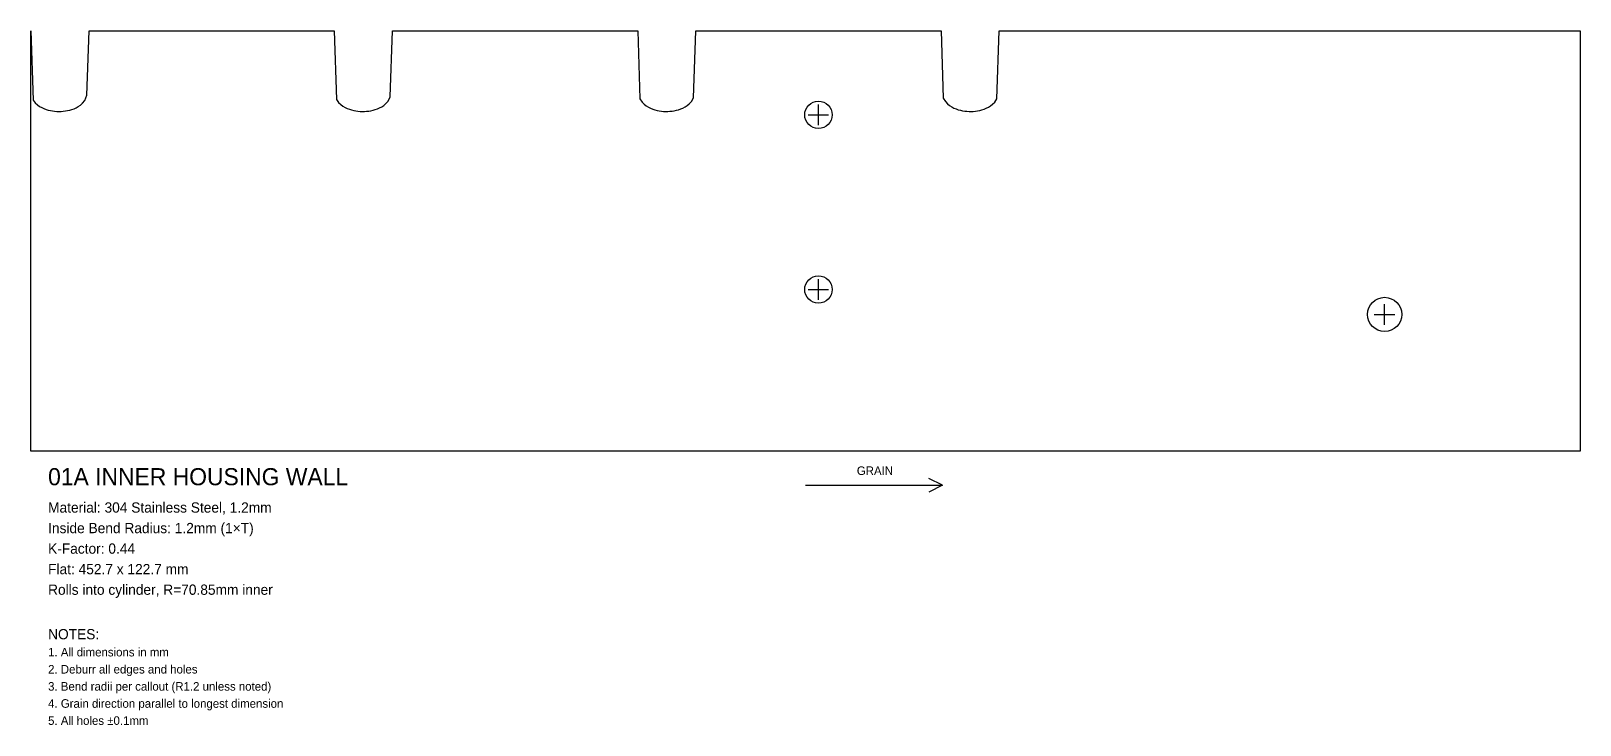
# Model space of a CAD drawing. Header units: metres. Extents: x 0 to 453, y -80 to 123.
import ezdxf

# ---------------------------------------------------------------- set-up
doc = ezdxf.new("R2010")
doc.units = ezdxf.units.M
for name, color, linetype in [('CENTERLINE', 6, 'Continuous'), ('CUT', 1, 'Continuous'), ('HOLE', 3, 'Continuous'), ('LABEL', 4, 'Continuous')]:
    doc.layers.add(name, color=color, linetype=linetype)

msp = doc.modelspace()

# ---------------------------------------------------------------- linework, layer by layer
at = {"layer": 'CENTERLINE'}
for p, q in [((230.12, 95.2), (230.12, 101.2)), ((227.12, 98.2), (233.12, 98.2)), ((230.12, 44.2), (230.12, 50.2)), ((227.12, 47.2), (233.12, 47.2)), ((395.59, 36.9), (395.59, 42.9)), ((392.59, 39.9), (398.59, 39.9))]:
    msp.add_line(p, q, dxfattribs=at)
at = {"layer": 'CUT'}
msp.add_lwpolyline([(0, 122.7), (0.63, 102.48), (1.26, 101.69), (1.89, 101.12), (2.52, 100.68), (3.14, 100.33), (3.77, 100.04), (4.4, 99.8), (5.03, 99.61), (5.66, 99.46), (6.29, 99.35), (6.92, 99.27), (7.55, 99.22), (8.17, 99.2), (8.8, 99.21), (9.43, 99.26), (10.06, 99.34), (10.69, 99.45), (11.32, 99.59), (11.95, 99.78), (12.58, 100.01), (13.2, 100.29), (13.83, 100.64), (14.46, 101.06), (15.09, 101.61), (15.72, 102.37), (16.35, 103.91), (16.98, 122.7), (17.61, 122.7), (18.23, 122.7), (18.86, 122.7), (19.49, 122.7), (20.12, 122.7), (20.75, 122.7), (21.38, 122.7), (22.01, 122.7), (22.64, 122.7), (23.26, 122.7), (23.89, 122.7), (24.52, 122.7), (25.15, 122.7), (25.78, 122.7), (26.41, 122.7), (27.04, 122.7), (27.67, 122.7), (28.29, 122.7), (28.92, 122.7), (29.55, 122.7), (30.18, 122.7), (30.81, 122.7), (31.44, 122.7), (32.07, 122.7), (32.7, 122.7), (33.32, 122.7), (33.95, 122.7), (34.58, 122.7), (35.21, 122.7), (35.84, 122.7), (36.47, 122.7), (37.1, 122.7), (37.73, 122.7), (38.35, 122.7), (38.98, 122.7), (39.61, 122.7), (40.24, 122.7), (40.87, 122.7), (41.5, 122.7), (42.13, 122.7), (42.76, 122.7), (43.38, 122.7), (44.01, 122.7), (44.64, 122.7), (45.27, 122.7), (45.9, 122.7), (46.53, 122.7), (47.16, 122.7), (47.79, 122.7), (48.41, 122.7), (49.04, 122.7), (49.67, 122.7), (50.3, 122.7), (50.93, 122.7), (51.56, 122.7), (52.19, 122.7), (52.82, 122.7), (53.44, 122.7), (54.07, 122.7), (54.7, 122.7), (55.33, 122.7), (55.96, 122.7), (56.59, 122.7), (57.22, 122.7), (57.85, 122.7), (58.47, 122.7), (59.1, 122.7), (59.73, 122.7), (60.36, 122.7), (60.99, 122.7), (61.62, 122.7), (62.25, 122.7), (62.88, 122.7), (63.5, 122.7), (64.13, 122.7), (64.76, 122.7), (65.39, 122.7), (66.02, 122.7), (66.65, 122.7), (67.28, 122.7), (67.91, 122.7), (68.53, 122.7), (69.16, 122.7), (69.79, 122.7), (70.42, 122.7), (71.05, 122.7), (71.68, 122.7), (72.31, 122.7), (72.94, 122.7), (73.56, 122.7), (74.19, 122.7), (74.82, 122.7), (75.45, 122.7), (76.08, 122.7), (76.71, 122.7), (77.34, 122.7), (77.97, 122.7), (78.59, 122.7), (79.22, 122.7), (79.85, 122.7), (80.48, 122.7), (81.11, 122.7), (81.74, 122.7), (82.37, 122.7), (83, 122.7), (83.62, 122.7), (84.25, 122.7), (84.88, 122.7), (85.51, 122.7), (86.14, 122.7), (86.77, 122.7), (87.4, 122.7), (88.03, 122.7), (88.65, 122.7), (89.28, 102.67), (89.91, 101.8), (90.54, 101.21), (91.17, 100.75), (91.8, 100.39), (92.43, 100.09), (93.06, 99.84), (93.68, 99.64), (94.31, 99.49), (94.94, 99.36), (95.57, 99.28), (96.2, 99.22), (96.83, 99.2), (97.46, 99.21), (98.09, 99.25), (98.71, 99.32), (99.34, 99.42), (99.97, 99.57), (100.6, 99.74), (101.23, 99.97), (101.86, 100.24), (102.49, 100.57), (103.12, 100.98), (103.74, 101.5), (104.37, 102.21), (105, 103.44), (105.63, 122.7), (106.26, 122.7), (106.89, 122.7), (107.52, 122.7), (108.15, 122.7), (108.77, 122.7), (109.4, 122.7), (110.03, 122.7), (110.66, 122.7), (111.29, 122.7), (111.92, 122.7), (112.55, 122.7), (113.18, 122.7), (113.8, 122.7), (114.43, 122.7), (115.06, 122.7), (115.69, 122.7), (116.32, 122.7), (116.95, 122.7), (117.58, 122.7), (118.21, 122.7), (118.83, 122.7), (119.46, 122.7), (120.09, 122.7), (120.72, 122.7), (121.35, 122.7), (121.98, 122.7), (122.61, 122.7), (123.24, 122.7), (123.86, 122.7), (124.49, 122.7), (125.12, 122.7), (125.75, 122.7), (126.38, 122.7), (127.01, 122.7), (127.64, 122.7), (128.27, 122.7), (128.89, 122.7), (129.52, 122.7), (130.15, 122.7), (130.78, 122.7), (131.41, 122.7), (132.04, 122.7), (132.67, 122.7), (133.3, 122.7), (133.92, 122.7), (134.55, 122.7), (135.18, 122.7), (135.81, 122.7), (136.44, 122.7), (137.07, 122.7), (137.7, 122.7), (138.33, 122.7), (138.95, 122.7), (139.58, 122.7), (140.21, 122.7), (140.84, 122.7), (141.47, 122.7), (142.1, 122.7), (142.73, 122.7), (143.36, 122.7), (143.98, 122.7), (144.61, 122.7), (145.24, 122.7), (145.87, 122.7), (146.5, 122.7), (147.13, 122.7), (147.76, 122.7), (148.39, 122.7), (149.01, 122.7), (149.64, 122.7), (150.27, 122.7), (150.9, 122.7), (151.53, 122.7), (152.16, 122.7), (152.79, 122.7), (153.42, 122.7), (154.04, 122.7), (154.67, 122.7), (155.3, 122.7), (155.93, 122.7), (156.56, 122.7), (157.19, 122.7), (157.82, 122.7), (158.45, 122.7), (159.07, 122.7), (159.7, 122.7), (160.33, 122.7), (160.96, 122.7), (161.59, 122.7), (162.22, 122.7), (162.85, 122.7), (163.48, 122.7), (164.11, 122.7), (164.73, 122.7), (165.36, 122.7), (165.99, 122.7), (166.62, 122.7), (167.25, 122.7), (167.88, 122.7), (168.51, 122.7), (169.14, 122.7), (169.76, 122.7), (170.39, 122.7), (171.02, 122.7), (171.65, 122.7), (172.28, 122.7), (172.91, 122.7), (173.54, 122.7), (174.17, 122.7), (174.79, 122.7), (175.42, 122.7), (176.05, 122.7), (176.68, 122.7), (177.31, 122.7), (177.94, 102.87), (178.57, 101.93), (179.2, 101.3), (179.82, 100.82), (180.45, 100.44), (181.08, 100.13), (181.71, 99.88), (182.34, 99.68), (182.97, 99.51), (183.6, 99.38), (184.23, 99.29), (184.85, 99.23), (185.48, 99.2), (186.11, 99.21), (186.74, 99.24), (187.37, 99.31), (188, 99.4), (188.63, 99.54), (189.26, 99.71), (189.88, 99.92), (190.51, 100.19), (191.14, 100.51), (191.77, 100.9), (192.4, 101.4), (193.03, 102.07), (193.66, 103.13), (194.29, 122.7), (194.91, 122.7), (195.54, 122.7), (196.17, 122.7), (196.8, 122.7), (197.43, 122.7), (198.06, 122.7), (198.69, 122.7), (199.32, 122.7), (199.94, 122.7), (200.57, 122.7), (201.2, 122.7), (201.83, 122.7), (202.46, 122.7), (203.09, 122.7), (203.72, 122.7), (204.35, 122.7), (204.97, 122.7), (205.6, 122.7), (206.23, 122.7), (206.86, 122.7), (207.49, 122.7), (208.12, 122.7), (208.75, 122.7), (209.38, 122.7), (210, 122.7), (210.63, 122.7), (211.26, 122.7), (211.89, 122.7), (212.52, 122.7), (213.15, 122.7), (213.78, 122.7), (214.41, 122.7), (215.03, 122.7), (215.66, 122.7), (216.29, 122.7), (216.92, 122.7), (217.55, 122.7), (218.18, 122.7), (218.81, 122.7), (219.44, 122.7), (220.06, 122.7), (220.69, 122.7), (221.32, 122.7), (221.95, 122.7), (222.58, 122.7), (223.21, 122.7), (223.84, 122.7), (224.47, 122.7), (225.09, 122.7), (225.72, 122.7), (226.35, 122.7), (226.98, 122.7), (227.61, 122.7), (228.24, 122.7), (228.87, 122.7), (229.5, 122.7), (230.12, 122.7), (230.75, 122.7), (231.38, 122.7), (232.01, 122.7), (232.64, 122.7), (233.27, 122.7), (233.9, 122.7), (234.53, 122.7), (235.15, 122.7), (235.78, 122.7), (236.41, 122.7), (237.04, 122.7), (237.67, 122.7), (238.3, 122.7), (238.93, 122.7), (239.56, 122.7), (240.18, 122.7), (240.81, 122.7), (241.44, 122.7), (242.07, 122.7), (242.7, 122.7), (243.33, 122.7), (243.96, 122.7), (244.59, 122.7), (245.21, 122.7), (245.84, 122.7), (246.47, 122.7), (247.1, 122.7), (247.73, 122.7), (248.36, 122.7), (248.99, 122.7), (249.62, 122.7), (250.24, 122.7), (250.87, 122.7), (251.5, 122.7), (252.13, 122.7), (252.76, 122.7), (253.39, 122.7), (254.02, 122.7), (254.65, 122.7), (255.27, 122.7), (255.9, 122.7), (256.53, 122.7), (257.16, 122.7), (257.79, 122.7), (258.42, 122.7), (259.05, 122.7), (259.68, 122.7), (260.3, 122.7), (260.93, 122.7), (261.56, 122.7), (262.19, 122.7), (262.82, 122.7), (263.45, 122.7), (264.08, 122.7), (264.71, 122.7), (265.33, 122.7), (265.96, 122.7), (266.59, 103.12), (267.22, 102.06), (267.85, 101.4), (268.48, 100.9), (269.11, 100.5), (269.74, 100.18), (270.36, 99.92), (270.99, 99.71), (271.62, 99.54), (272.25, 99.4), (272.88, 99.3), (273.51, 99.24), (274.14, 99.21), (274.77, 99.2), (275.39, 99.23), (276.02, 99.29), (276.65, 99.38), (277.28, 99.51), (277.91, 99.68), (278.54, 99.88), (279.17, 100.14), (279.8, 100.45), (280.42, 100.83), (281.05, 101.31), (281.68, 101.93), (282.31, 102.89), (282.94, 122.7), (283.57, 122.7), (284.2, 122.7), (284.83, 122.7), (285.45, 122.7), (286.08, 122.7), (286.71, 122.7), (287.34, 122.7), (287.97, 122.7), (288.6, 122.7), (289.23, 122.7), (289.86, 122.7), (290.48, 122.7), (291.11, 122.7), (291.74, 122.7), (292.37, 122.7), (293, 122.7), (293.63, 122.7), (294.26, 122.7), (294.89, 122.7), (295.51, 122.7), (296.14, 122.7), (296.77, 122.7), (297.4, 122.7), (298.03, 122.7), (298.66, 122.7), (299.29, 122.7), (299.92, 122.7), (300.54, 122.7), (301.17, 122.7), (301.8, 122.7), (302.43, 122.7), (303.06, 122.7), (303.69, 122.7), (304.32, 122.7), (304.95, 122.7), (305.57, 122.7), (306.2, 122.7), (306.83, 122.7), (307.46, 122.7), (308.09, 122.7), (308.72, 122.7), (309.35, 122.7), (309.98, 122.7), (310.6, 122.7), (311.23, 122.7), (311.86, 122.7), (312.49, 122.7), (313.12, 122.7), (313.75, 122.7), (314.38, 122.7), (315.01, 122.7), (315.63, 122.7), (316.26, 122.7), (316.89, 122.7), (317.52, 122.7), (318.15, 122.7), (318.78, 122.7), (319.41, 122.7), (320.04, 122.7), (320.66, 122.7), (321.29, 122.7), (321.92, 122.7), (322.55, 122.7), (323.18, 122.7), (323.81, 122.7), (324.44, 122.7), (325.07, 122.7), (325.7, 122.7), (326.32, 122.7), (326.95, 122.7), (327.58, 122.7), (328.21, 122.7), (328.84, 122.7), (329.47, 122.7), (330.1, 122.7), (330.73, 122.7), (331.35, 122.7), (331.98, 122.7), (332.61, 122.7), (333.24, 122.7), (333.87, 122.7), (334.5, 122.7), (335.13, 122.7), (335.76, 122.7), (336.38, 122.7), (337.01, 122.7), (337.64, 122.7), (338.27, 122.7), (338.9, 122.7), (339.53, 122.7), (340.16, 122.7), (340.79, 122.7), (341.41, 122.7), (342.04, 122.7), (342.67, 122.7), (343.3, 122.7), (343.93, 122.7), (344.56, 122.7), (345.19, 122.7), (345.82, 122.7), (346.44, 122.7), (347.07, 122.7), (347.7, 122.7), (348.33, 122.7), (348.96, 122.7), (349.59, 122.7), (350.22, 122.7), (350.85, 122.7), (351.47, 122.7), (352.1, 122.7), (352.73, 122.7), (353.36, 122.7), (353.99, 122.7), (354.62, 122.7), (355.25, 122.7), (355.88, 122.7), (356.5, 122.7), (357.13, 122.7), (357.76, 122.7), (358.39, 122.7), (359.02, 122.7), (359.65, 122.7), (360.28, 122.7), (360.91, 122.7), (361.53, 122.7), (362.16, 122.7), (362.79, 122.7), (363.42, 122.7), (364.05, 122.7), (364.68, 122.7), (365.31, 122.7), (365.94, 122.7), (366.56, 122.7), (367.19, 122.7), (367.82, 122.7), (368.45, 122.7), (369.08, 122.7), (369.71, 122.7), (370.34, 122.7), (370.97, 122.7), (371.59, 122.7), (372.22, 122.7), (372.85, 122.7), (373.48, 122.7), (374.11, 122.7), (374.74, 122.7), (375.37, 122.7), (376, 122.7), (376.62, 122.7), (377.25, 122.7), (377.88, 122.7), (378.51, 122.7), (379.14, 122.7), (379.77, 122.7), (380.4, 122.7), (381.03, 122.7), (381.65, 122.7), (382.28, 122.7), (382.91, 122.7), (383.54, 122.7), (384.17, 122.7), (384.8, 122.7), (385.43, 122.7), (386.06, 122.7), (386.68, 122.7), (387.31, 122.7), (387.94, 122.7), (388.57, 122.7), (389.2, 122.7), (389.83, 122.7), (390.46, 122.7), (391.09, 122.7), (391.71, 122.7), (392.34, 122.7), (392.97, 122.7), (393.6, 122.7), (394.23, 122.7), (394.86, 122.7), (395.49, 122.7), (396.12, 122.7), (396.74, 122.7), (397.37, 122.7), (398, 122.7), (398.63, 122.7), (399.26, 122.7), (399.89, 122.7), (400.52, 122.7), (401.15, 122.7), (401.77, 122.7), (402.4, 122.7), (403.03, 122.7), (403.66, 122.7), (404.29, 122.7), (404.92, 122.7), (405.55, 122.7), (406.18, 122.7), (406.8, 122.7), (407.43, 122.7), (408.06, 122.7), (408.69, 122.7), (409.32, 122.7), (409.95, 122.7), (410.58, 122.7), (411.21, 122.7), (411.83, 122.7), (412.46, 122.7), (413.09, 122.7), (413.72, 122.7), (414.35, 122.7), (414.98, 122.7), (415.61, 122.7), (416.24, 122.7), (416.86, 122.7), (417.49, 122.7), (418.12, 122.7), (418.75, 122.7), (419.38, 122.7), (420.01, 122.7), (420.64, 122.7), (421.27, 122.7), (421.89, 122.7), (422.52, 122.7), (423.15, 122.7), (423.78, 122.7), (424.41, 122.7), (425.04, 122.7), (425.67, 122.7), (426.3, 122.7), (426.92, 122.7), (427.55, 122.7), (428.18, 122.7), (428.81, 122.7), (429.44, 122.7), (430.07, 122.7), (430.7, 122.7), (431.33, 122.7), (431.95, 122.7), (432.58, 122.7), (433.21, 122.7), (433.84, 122.7), (434.47, 122.7), (435.1, 122.7), (435.73, 122.7), (436.36, 122.7), (436.98, 122.7), (437.61, 122.7), (438.24, 122.7), (438.87, 122.7), (439.5, 122.7), (440.13, 122.7), (440.76, 122.7), (441.39, 122.7), (442.01, 122.7), (442.64, 122.7), (443.27, 122.7), (443.9, 122.7), (444.53, 122.7), (445.16, 122.7), (445.79, 122.7), (446.42, 122.7), (447.04, 122.7), (447.67, 122.7), (448.3, 122.7), (448.93, 122.7), (449.56, 122.7), (450.19, 122.7), (450.82, 122.7), (451.45, 122.7), (452.07, 122.7), (452.7, 122.7), (452.7, 0), (0, 0)], close=True, dxfattribs=at)
at = {"layer": 'HOLE'}
for centre, radius in [((230.12, 98.2), 4), ((230.12, 47.2), 4), ((395.59, 39.9), 5)]:
    msp.add_circle(centre, radius, dxfattribs=at)
at = {"layer": 'LABEL'}
for p, q in [((266.35, -10), (262.35, -8)), ((226.35, -10), (266.35, -10)), ((266.35, -10), (262.35, -12))]:
    msp.add_line(p, q, dxfattribs=at)

# ---------------------------------------------------------------- texts
for s, height, p in [('GRAIN', 2.5, (241.35, -7)), ('01A INNER HOUSING WALL', 5, (5, -10)), ('Material: 304 Stainless Steel, 1.2mm', 3, (5, -18)), ('Inside Bend Radius: 1.2mm (1×T)', 3, (5, -24)), ('K-Factor: 0.44', 3, (5, -30)), ('Flat: 452.7 x 122.7 mm', 3, (5, -36)), ('Rolls into cylinder, R=70.85mm inner', 3, (5, -42)), ('NOTES:', 3, (5, -55)), ('1. All dimensions in mm', 2.5, (5, -60)), ('2. Deburr all edges and holes', 2.5, (5, -65)), ('3. Bend radii per callout (R1.2 unless noted)', 2.5, (5, -70)), ('4. Grain direction parallel to longest dimension', 2.5, (5, -75)), ('5. All holes ±0.1mm', 2.5, (5, -80))]:
    msp.add_text(s, height=height, dxfattribs=at).set_placement(p)

doc.saveas('drawing.dxf')
